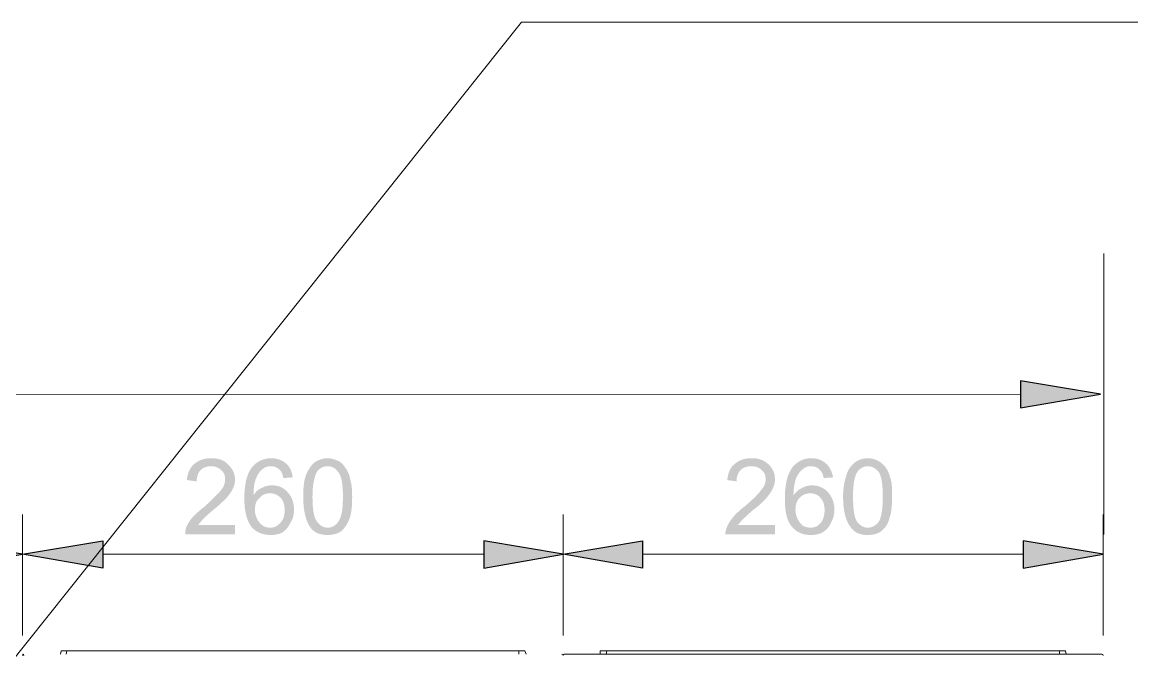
# Model space of a CAD drawing. Header units: metres. Extents: x 2999 to 3164, y 1641 to 1678.
# Drawn here: x 3009.256 to 3011.872, y 1657.744 to 1659.23 of the extents above; entities that cross this region are included whole.
import ezdxf

# ---------------------------------------------------------------- set-up
doc = ezdxf.new("R2010")
doc.units = ezdxf.units.M

msp = doc.modelspace()

# ---------------------------------------------------------------- hatches: boundary and pattern name
at = {"true_color": 0x000096}
for points in [[(3011.5971, 1658.3892), (3011.5971, 1658.3256), (3011.7849, 1658.3582)], [(3009.0693, 1658.0137), (3009.0693, 1657.95), (3009.2571, 1657.9826)], [(3009.4448, 1658.0137), (3009.4448, 1657.95), (3009.2571, 1657.9826)], [(3010.3388, 1658.0137), (3010.3388, 1657.95), (3010.525, 1657.9826)], [(3010.711, 1658.0137), (3010.711, 1657.95), (3010.5247, 1657.9826)], [(3011.6033, 1658.0137), (3011.6033, 1657.95), (3011.7911, 1657.9826)]]:
    msp.add_hatch(color=150, dxfattribs=at).paths.add_polyline_path(points)
at = {"true_color": 0x00001e}
h = msp.add_hatch(color=30, dxfattribs=at)
h.paths.add_polyline_path([(3009.7552, 1658.0509), (3009.7552, 1658.0292), (3009.6388, 1658.0292), (3009.6388, 1658.0292), (3009.6388, 1658.03), (3009.6388, 1658.0307), (3009.6388, 1658.0314), (3009.6388, 1658.0322), (3009.6389, 1658.0329), (3009.6389, 1658.0336), (3009.6389, 1658.0343), (3009.6389, 1658.0349), (3009.6389, 1658.0356), (3009.639, 1658.0362), (3009.639, 1658.0369), (3009.639, 1658.0375), (3009.6391, 1658.0382), (3009.6392, 1658.0388), (3009.6392, 1658.0394), (3009.6393, 1658.04), (3009.6394, 1658.0406), (3009.6395, 1658.0412), (3009.6396, 1658.0418), (3009.6397, 1658.0424), (3009.6399, 1658.043), (3009.64, 1658.0435), (3009.6402, 1658.0441), (3009.6404, 1658.0447), (3009.6408, 1658.0457), (3009.6412, 1658.0466), (3009.6416, 1658.0476), (3009.6421, 1658.0486), (3009.6425, 1658.0496), (3009.643, 1658.0505), (3009.6435, 1658.0515), (3009.644, 1658.0525), (3009.6445, 1658.0534), (3009.6451, 1658.0544), (3009.6456, 1658.0554), (3009.6462, 1658.0563), (3009.6468, 1658.0573), (3009.6474, 1658.0583), (3009.648, 1658.0593), (3009.6487, 1658.0602), (3009.6493, 1658.0612), (3009.65, 1658.0622), (3009.6507, 1658.0631), (3009.6514, 1658.0641), (3009.6521, 1658.0651), (3009.6528, 1658.066), (3009.6536, 1658.067), (3009.6544, 1658.068), (3009.6553, 1658.069), (3009.6563, 1658.07), (3009.6573, 1658.071), (3009.6584, 1658.072), (3009.6594, 1658.073), (3009.6605, 1658.0741), (3009.6616, 1658.0751), (3009.6627, 1658.0762), (3009.6638, 1658.0773), (3009.665, 1658.0784), (3009.6662, 1658.0795), (3009.6674, 1658.0806), (3009.6686, 1658.0817), (3009.6698, 1658.0828), (3009.6711, 1658.084), (3009.6724, 1658.0851), (3009.6737, 1658.0863), (3009.6751, 1658.0874), (3009.6765, 1658.0886), (3009.6779, 1658.0897), (3009.6793, 1658.0909), (3009.6808, 1658.092), (3009.6823, 1658.0932), (3009.6838, 1658.0944), (3009.6838, 1658.0944), (3009.6861, 1658.0965), (3009.6884, 1658.0985), (3009.6905, 1658.1006), (3009.6927, 1658.1025), (3009.6947, 1658.1044), (3009.6967, 1658.1063), (3009.6986, 1658.1082), (3009.7005, 1658.1099), (3009.7023, 1658.1117), (3009.704, 1658.1134), (3009.7057, 1658.1151), (3009.7073, 1658.1167), (3009.7089, 1658.1183), (3009.7104, 1658.1198), (3009.7119, 1658.1213), (3009.7133, 1658.1228), (3009.7146, 1658.1242), (3009.7159, 1658.1256), (3009.7172, 1658.1269), (3009.7184, 1658.1282), (3009.7195, 1658.1295), (3009.7206, 1658.1308), (3009.7217, 1658.132), (3009.7226, 1658.1332), (3009.7234, 1658.1341), (3009.7241, 1658.1351), (3009.7248, 1658.1361), (3009.7255, 1658.1372), (3009.7261, 1658.1382), (3009.7267, 1658.1392), (3009.7273, 1658.1403), (3009.7278, 1658.1413), (3009.7283, 1658.1424), (3009.7288, 1658.1434), (3009.7292, 1658.1445), (3009.7296, 1658.1456), (3009.73, 1658.1466), (3009.7303, 1658.1477), (3009.7306, 1658.1488), (3009.7309, 1658.1498), (3009.7312, 1658.1509), (3009.7314, 1658.1519), (3009.7316, 1658.153), (3009.7317, 1658.154), (3009.7318, 1658.155), (3009.7319, 1658.156), (3009.7319, 1658.157), (3009.732, 1658.158), (3009.7319, 1658.1592), (3009.7319, 1658.1603), (3009.7318, 1658.1614), (3009.7317, 1658.1625), (3009.7316, 1658.1636), (3009.7314, 1658.1647), (3009.7312, 1658.1657), (3009.7309, 1658.1667), (3009.7306, 1658.1677), (3009.7303, 1658.1687), (3009.73, 1658.1697), (3009.7296, 1658.1706), (3009.7292, 1658.1715), (3009.7288, 1658.1724), (3009.7283, 1658.1733), (3009.7278, 1658.1741), (3009.7273, 1658.1749), (3009.7267, 1658.1757), (3009.7261, 1658.1764), (3009.7255, 1658.1771), (3009.7248, 1658.1778), (3009.7241, 1658.1785), (3009.7234, 1658.1791), (3009.7226, 1658.1797), (3009.7226, 1658.1797), (3009.7219, 1658.1805), (3009.7211, 1658.1812), (3009.7202, 1658.1819), (3009.7194, 1658.1826), (3009.7186, 1658.1832), (3009.7177, 1658.1838), (3009.7168, 1658.1844), (3009.7159, 1658.1849), (3009.715, 1658.1854), (3009.7141, 1658.1859), (3009.7131, 1658.1863), (3009.7122, 1658.1867), (3009.7112, 1658.1871), (3009.7102, 1658.1874), (3009.7092, 1658.1877), (3009.7082, 1658.188), (3009.7071, 1658.1882), (3009.7061, 1658.1885), (3009.705, 1658.1886), (3009.7039, 1658.1888), (3009.7028, 1658.1889), (3009.7017, 1658.189), (3009.7005, 1658.189), (3009.6994, 1658.189), (3009.6994, 1658.189), (3009.698, 1658.189), (3009.6967, 1658.189), (3009.6954, 1658.1889), (3009.6942, 1658.1888), (3009.693, 1658.1886), (3009.6918, 1658.1885), (3009.6906, 1658.1882), (3009.6895, 1658.188), (3009.6884, 1658.1877), (3009.6873, 1658.1874), (3009.6862, 1658.1871), (3009.6852, 1658.1867), (3009.6842, 1658.1863), (3009.6832, 1658.1859), (3009.6823, 1658.1854), (3009.6813, 1658.1849), (3009.6804, 1658.1844), (3009.6795, 1658.1838), (3009.6786, 1658.1832), (3009.6778, 1658.1826), (3009.6769, 1658.1819), (3009.6761, 1658.1812), (3009.6753, 1658.1805), (3009.6745, 1658.1797), (3009.6745, 1658.1797), (3009.6738, 1658.1789), (3009.673, 1658.1781), (3009.6724, 1658.1773), (3009.6717, 1658.1764), (3009.6711, 1658.1755), (3009.6705, 1658.1745), (3009.6699, 1658.1735), (3009.6694, 1658.1725), (3009.6689, 1658.1715), (3009.6684, 1658.1705), (3009.668, 1658.1694), (3009.6676, 1658.1683), (3009.6672, 1658.1672), (3009.6668, 1658.166), (3009.6665, 1658.1648), (3009.6663, 1658.1636), (3009.666, 1658.1624), (3009.6658, 1658.1612), (3009.6656, 1658.1599), (3009.6655, 1658.1586), (3009.6654, 1658.1573), (3009.6653, 1658.156), (3009.6652, 1658.1547), (3009.6652, 1658.1533), (3009.6652, 1658.1533), (3009.6419, 1658.1564), (3009.6419, 1658.1564), (3009.6422, 1658.1584), (3009.6424, 1658.1603), (3009.6427, 1658.1622), (3009.6431, 1658.1641), (3009.6435, 1658.1659), (3009.644, 1658.1677), (3009.6445, 1658.1695), (3009.645, 1658.1713), (3009.6456, 1658.173), (3009.6462, 1658.1747), (3009.6469, 1658.1764), (3009.6476, 1658.178), (3009.6483, 1658.1796), (3009.6491, 1658.1811), (3009.6499, 1658.1826), (3009.6508, 1658.184), (3009.6517, 1658.1854), (3009.6526, 1658.1868), (3009.6536, 1658.1881), (3009.6546, 1658.1893), (3009.6557, 1658.1905), (3009.6568, 1658.1916), (3009.6579, 1658.1927), (3009.659, 1658.1937), (3009.6604, 1658.1948), (3009.6618, 1658.1959), (3009.6632, 1658.197), (3009.6646, 1658.198), (3009.666, 1658.1989), (3009.6675, 1658.1998), (3009.669, 1658.2007), (3009.6705, 1658.2015), (3009.6721, 1658.2022), (3009.6736, 1658.2029), (3009.6752, 1658.2036), (3009.6769, 1658.2042), (3009.6785, 1658.2047), (3009.6802, 1658.2052), (3009.682, 1658.2057), (3009.6837, 1658.2061), (3009.6855, 1658.2065), (3009.6874, 1658.2068), (3009.6893, 1658.2071), (3009.6912, 1658.2073), (3009.6932, 1658.2074), (3009.6952, 1658.2076), (3009.6973, 1658.2076), (3009.6994, 1658.2077), (3009.7015, 1658.2076), (3009.7036, 1658.2076), (3009.7056, 1658.2074), (3009.7076, 1658.2073), (3009.7096, 1658.207), (3009.7116, 1658.2068), (3009.7135, 1658.2064), (3009.7153, 1658.2061), (3009.7172, 1658.2056), (3009.719, 1658.2051), (3009.7207, 1658.2046), (3009.7225, 1658.204), (3009.7241, 1658.2033), (3009.7258, 1658.2026), (3009.7274, 1658.2018), (3009.7289, 1658.201), (3009.7304, 1658.2001), (3009.7319, 1658.1991), (3009.7333, 1658.1981), (3009.7347, 1658.1971), (3009.736, 1658.1959), (3009.7373, 1658.1947), (3009.7385, 1658.1935), (3009.7397, 1658.1921), (3009.7397, 1658.1921), (3009.7409, 1658.191), (3009.742, 1658.1898), (3009.7431, 1658.1886), (3009.7441, 1658.1873), (3009.7451, 1658.1861), (3009.7461, 1658.1848), (3009.747, 1658.1836), (3009.7479, 1658.1823), (3009.7487, 1658.1809), (3009.7495, 1658.1796), (3009.7503, 1658.1782), (3009.751, 1658.1768), (3009.7516, 1658.1754), (3009.7522, 1658.174), (3009.7528, 1658.1725), (3009.7533, 1658.171), (3009.7537, 1658.1695), (3009.7541, 1658.1679), (3009.7545, 1658.1663), (3009.7547, 1658.1647), (3009.755, 1658.1631), (3009.7551, 1658.1614), (3009.7552, 1658.1597), (3009.7552, 1658.158), (3009.7552, 1658.157), (3009.7552, 1658.1561), (3009.7552, 1658.1552), (3009.7551, 1658.1542), (3009.755, 1658.1533), (3009.7549, 1658.1524), (3009.7548, 1658.1516), (3009.7547, 1658.1507), (3009.7546, 1658.1498), (3009.7544, 1658.149), (3009.7543, 1658.1482), (3009.7541, 1658.1473), (3009.7539, 1658.1465), (3009.7537, 1658.1457), (3009.7534, 1658.1449), (3009.7532, 1658.1441), (3009.7529, 1658.1433), (3009.7526, 1658.1425), (3009.7523, 1658.1417), (3009.752, 1658.1409), (3009.7517, 1658.1402), (3009.7513, 1658.1394), (3009.751, 1658.1386), (3009.7506, 1658.1378), (3009.7502, 1658.1369), (3009.7498, 1658.1359), (3009.7493, 1658.135), (3009.7489, 1658.1341), (3009.7484, 1658.1331), (3009.748, 1658.1322), (3009.7475, 1658.1314), (3009.747, 1658.1305), (3009.7464, 1658.1296), (3009.7459, 1658.1287), (3009.7453, 1658.1278), (3009.7448, 1658.127), (3009.7442, 1658.1261), (3009.7436, 1658.1252), (3009.7429, 1658.1243), (3009.7423, 1658.1235), (3009.7417, 1658.1226), (3009.741, 1658.1217), (3009.7403, 1658.1208), (3009.7396, 1658.1199), (3009.7389, 1658.1189), (3009.7381, 1658.118), (3009.7374, 1658.1171), (3009.7366, 1658.1161), (3009.7366, 1658.1161), (3009.7356, 1658.1151), (3009.7346, 1658.1141), (3009.7336, 1658.113), (3009.7325, 1658.112), (3009.7313, 1658.1109), (3009.7302, 1658.1097), (3009.729, 1658.1086), (3009.7278, 1658.1074), (3009.7265, 1658.1061), (3009.7252, 1658.1049), (3009.7238, 1658.1036), (3009.7225, 1658.1023), (3009.721, 1658.101), (3009.7196, 1658.0997), (3009.718, 1658.0983), (3009.7165, 1658.0969), (3009.7149, 1658.0955), (3009.7133, 1658.0941), (3009.7116, 1658.0926), (3009.7099, 1658.0911), (3009.7081, 1658.0896), (3009.7063, 1658.0881), (3009.7044, 1658.0866), (3009.7025, 1658.0851), (3009.7025, 1658.0851), (3009.7009, 1658.0837), (3009.6994, 1658.0824), (3009.698, 1658.0811), (3009.6965, 1658.0799), (3009.6951, 1658.0787), (3009.6938, 1658.0775), (3009.6925, 1658.0763), (3009.6912, 1658.0752), (3009.69, 1658.0741), (3009.6888, 1658.0731), (3009.6877, 1658.0721), (3009.6866, 1658.0711), (3009.6855, 1658.0701), (3009.6845, 1658.0692), (3009.6836, 1658.0683), (3009.6827, 1658.0675), (3009.6819, 1658.0666), (3009.6811, 1658.0659), (3009.6804, 1658.0651), (3009.6797, 1658.0644), (3009.6791, 1658.0637), (3009.6785, 1658.063), (3009.6781, 1658.0624), (3009.6776, 1658.0618), (3009.6776, 1658.0618), (3009.6773, 1658.0614), (3009.6769, 1658.061), (3009.6765, 1658.0605), (3009.6761, 1658.0601), (3009.6757, 1658.0597), (3009.6753, 1658.0592), (3009.6749, 1658.0587), (3009.6745, 1658.0583), (3009.6741, 1658.0578), (3009.6738, 1658.0573), (3009.6734, 1658.0568), (3009.673, 1658.0563), (3009.6726, 1658.0559), (3009.6722, 1658.0554), (3009.6718, 1658.0549), (3009.6714, 1658.0544), (3009.671, 1658.0539), (3009.6707, 1658.0535), (3009.6703, 1658.053), (3009.6699, 1658.0526), (3009.6695, 1658.0521), (3009.6691, 1658.0517), (3009.6687, 1658.0513), (3009.6683, 1658.0509), (3009.6683, 1658.0509), (3009.7552, 1658.0509), (3009.6683, 1658.0509)])
edge = h.paths.add_edge_path()
edge.add_line((3009.8903, 1658.1627), (3009.8685, 1658.1611))
edge.add_spline(control_points=[(3009.8685, 1658.1611), (3009.867, 1658.1704), (3009.8639, 1658.1766), (3009.8608, 1658.1797), (3009.8608, 1658.1797), (3009.8546, 1658.1859), (3009.8484, 1658.189), (3009.839, 1658.189), (3009.839, 1658.189), (3009.8328, 1658.189), (3009.8266, 1658.1875), (3009.8204, 1658.1828), (3009.8204, 1658.1828), (3009.8142, 1658.1782), (3009.808, 1658.1704), (3009.8049, 1658.1611), (3009.8049, 1658.1611), (3009.8002, 1658.1518), (3009.7987, 1658.1378), (3009.7987, 1658.1208), (3009.7987, 1658.1208), (3009.8033, 1658.1285), (3009.8096, 1658.1347), (3009.8173, 1658.1378), (3009.8173, 1658.1378), (3009.8251, 1658.1425), (3009.8328, 1658.144), (3009.8421, 1658.144), (3009.8421, 1658.144), (3009.8561, 1658.144), (3009.8685, 1658.1394), (3009.8778, 1658.1285), (3009.8778, 1658.1285), (3009.8887, 1658.1176), (3009.8934, 1658.1037), (3009.8934, 1658.0866), (3009.8934, 1658.0866), (3009.8934, 1658.0757), (3009.8918, 1658.0664), (3009.8856, 1658.0571), (3009.8856, 1658.0571), (3009.8809, 1658.0463), (3009.8747, 1658.04), (3009.867, 1658.0338), (3009.867, 1658.0338), (3009.8577, 1658.0292), (3009.8484, 1658.0276), (3009.839, 1658.0276), (3009.839, 1658.0276), (3009.8204, 1658.0276), (3009.8049, 1658.0338), (3009.794, 1658.0463), (3009.794, 1658.0463), (3009.7832, 1658.0602), (3009.777, 1658.082), (3009.777, 1658.113), (3009.777, 1658.113), (3009.777, 1658.1471), (3009.7832, 1658.172), (3009.7956, 1658.1875), (3009.7956, 1658.1875), (3009.8065, 1658.1999), (3009.822, 1658.2077), (3009.8406, 1658.2077), (3009.8406, 1658.2077), (3009.8546, 1658.2077), (3009.8654, 1658.203), (3009.8747, 1658.1952), (3009.8747, 1658.1952), (3009.884, 1658.1875), (3009.8887, 1658.1766), (3009.8903, 1658.1627)], knot_values=[0, 0, 0, 0, 0.013889, 0.013889, 0.013889, 0.013889, 0.027778, 0.027778, 0.027778, 0.027778, 0.041667, 0.041667, 0.041667, 0.041667, 0.055556, 0.055556, 0.055556, 0.055556, 0.069444, 0.069444, 0.069444, 0.069444, 0.083333, 0.083333, 0.083333, 0.083333, 0.097222, 0.097222, 0.097222, 0.097222, 0.111111, 0.111111, 0.111111, 0.111111, 0.125, 0.125, 0.125, 0.125, 0.138889, 0.138889, 0.138889, 0.138889, 0.152778, 0.152778, 0.152778, 0.152778, 0.166667, 0.166667, 0.166667, 0.166667, 0.180556, 0.180556, 0.180556, 0.180556, 0.194444, 0.194444, 0.194444, 0.194444, 0.208333, 0.208333, 0.208333, 0.208333, 0.222222, 0.222222, 0.222222, 0.222222, 0.236111, 0.236111, 0.236111, 0.236111, 1, 1, 1, 1], degree=3, periodic=0)
edge = h.paths.add_edge_path()
edge.add_spline(control_points=[(3009.8018, 1658.0866), (3009.8018, 1658.0788), (3009.8033, 1658.0726), (3009.8065, 1658.0664), (3009.8065, 1658.0664), (3009.8096, 1658.0587), (3009.8142, 1658.054), (3009.8204, 1658.0494), (3009.8204, 1658.0494), (3009.8251, 1658.0463), (3009.8313, 1658.0447), (3009.8375, 1658.0447), (3009.8375, 1658.0447), (3009.8468, 1658.0447), (3009.8546, 1658.0478), (3009.8608, 1658.0556), (3009.8608, 1658.0556), (3009.8685, 1658.0633), (3009.8716, 1658.0726), (3009.8716, 1658.0866), (3009.8716, 1658.0866), (3009.8716, 1658.0975), (3009.8685, 1658.1083), (3009.8623, 1658.1145), (3009.8623, 1658.1145), (3009.8546, 1658.1223), (3009.8468, 1658.1254), (3009.8375, 1658.1254), (3009.8375, 1658.1254), (3009.8266, 1658.1254), (3009.8189, 1658.1223), (3009.8127, 1658.1145), (3009.8127, 1658.1145), (3009.8049, 1658.1083), (3009.8018, 1658.099), (3009.8018, 1658.0866)], knot_values=[0, 0, 0, 0, 0.027778, 0.027778, 0.027778, 0.027778, 0.055556, 0.055556, 0.055556, 0.055556, 0.083333, 0.083333, 0.083333, 0.083333, 0.111111, 0.111111, 0.111111, 0.111111, 0.138889, 0.138889, 0.138889, 0.138889, 0.166667, 0.166667, 0.166667, 0.166667, 0.194444, 0.194444, 0.194444, 0.194444, 0.222222, 0.222222, 0.222222, 0.222222, 1, 1, 1, 1], degree=3, periodic=0)
edge = h.paths.add_edge_path()
edge.add_spline(control_points=[(3009.9151, 1658.1176), (3009.9151, 1658.1378), (3009.9166, 1658.1549), (3009.9213, 1658.1673), (3009.9213, 1658.1673), (3009.926, 1658.1797), (3009.9322, 1658.189), (3009.9399, 1658.1968), (3009.9399, 1658.1968), (3009.9492, 1658.203), (3009.9601, 1658.2077), (3009.9725, 1658.2077), (3009.9725, 1658.2077), (3009.9818, 1658.2077), (3009.9896, 1658.2046), (3009.9973, 1658.2015), (3009.9973, 1658.2015), (3010.0051, 1658.1968), (3010.0098, 1658.1921), (3010.0144, 1658.1844), (3010.0144, 1658.1844), (3010.0191, 1658.1782), (3010.0237, 1658.1689), (3010.0253, 1658.158), (3010.0253, 1658.158), (3010.0284, 1658.1487), (3010.0299, 1658.1347), (3010.0299, 1658.1176), (3010.0299, 1658.1176), (3010.0299, 1658.0959), (3010.0284, 1658.0788), (3010.0237, 1658.0664), (3010.0237, 1658.0664), (3010.0191, 1658.054), (3010.0129, 1658.0447), (3010.0051, 1658.0369), (3010.0051, 1658.0369), (3009.9958, 1658.0307), (3009.9849, 1658.0276), (3009.9725, 1658.0276), (3009.9725, 1658.0276), (3009.9554, 1658.0276), (3009.9415, 1658.0323), (3009.9322, 1658.0447), (3009.9322, 1658.0447), (3009.9213, 1658.0602), (3009.9151, 1658.0835), (3009.9151, 1658.1176)], knot_values=[0, 0, 0, 0, 0.020833, 0.020833, 0.020833, 0.020833, 0.041667, 0.041667, 0.041667, 0.041667, 0.0625, 0.0625, 0.0625, 0.0625, 0.083333, 0.083333, 0.083333, 0.083333, 0.104167, 0.104167, 0.104167, 0.104167, 0.125, 0.125, 0.125, 0.125, 0.145833, 0.145833, 0.145833, 0.145833, 0.166667, 0.166667, 0.166667, 0.166667, 0.1875, 0.1875, 0.1875, 0.1875, 0.208333, 0.208333, 0.208333, 0.208333, 0.229167, 0.229167, 0.229167, 0.229167, 1, 1, 1, 1], degree=3, periodic=0)
edge = h.paths.add_edge_path()
edge.add_spline(control_points=[(3009.9368, 1658.1176), (3009.9368, 1658.0882), (3009.9399, 1658.068), (3009.9477, 1658.0587), (3009.9477, 1658.0587), (3009.9539, 1658.0494), (3009.9632, 1658.0447), (3009.9725, 1658.0447), (3009.9725, 1658.0447), (3009.9818, 1658.0447), (3009.9911, 1658.0494), (3009.9973, 1658.0587), (3009.9973, 1658.0587), (3010.0051, 1658.0695), (3010.0082, 1658.0882), (3010.0082, 1658.1176), (3010.0082, 1658.1176), (3010.0082, 1658.1456), (3010.0051, 1658.1658), (3009.9973, 1658.1751), (3009.9973, 1658.1751), (3009.9911, 1658.1844), (3009.9818, 1658.189), (3009.9725, 1658.189), (3009.9725, 1658.189), (3009.9616, 1658.189), (3009.9539, 1658.1844), (3009.9477, 1658.1766), (3009.9477, 1658.1766), (3009.9415, 1658.1658), (3009.9368, 1658.1456), (3009.9368, 1658.1176)], knot_values=[0, 0, 0, 0, 0.03125, 0.03125, 0.03125, 0.03125, 0.0625, 0.0625, 0.0625, 0.0625, 0.09375, 0.09375, 0.09375, 0.09375, 0.125, 0.125, 0.125, 0.125, 0.15625, 0.15625, 0.15625, 0.15625, 0.1875, 0.1875, 0.1875, 0.1875, 0.21875, 0.21875, 0.21875, 0.21875, 1, 1, 1, 1], degree=3, periodic=0)
h = msp.add_hatch(color=30, dxfattribs=at)
h.paths.add_polyline_path([(3011.0214, 1658.0509), (3011.0214, 1658.0292), (3010.905, 1658.0292), (3010.905, 1658.0292), (3010.905, 1658.03), (3010.905, 1658.0307), (3010.905, 1658.0314), (3010.9051, 1658.0322), (3010.9051, 1658.0329), (3010.9052, 1658.0336), (3010.9053, 1658.0343), (3010.9054, 1658.0349), (3010.9055, 1658.0356), (3010.9057, 1658.0362), (3010.9058, 1658.0369), (3010.9059, 1658.0375), (3010.9061, 1658.0382), (3010.9062, 1658.0388), (3010.9064, 1658.0394), (3010.9066, 1658.04), (3010.9067, 1658.0406), (3010.9069, 1658.0412), (3010.9071, 1658.0418), (3010.9073, 1658.0424), (3010.9075, 1658.043), (3010.9077, 1658.0435), (3010.9079, 1658.0441), (3010.9081, 1658.0447), (3010.9085, 1658.0457), (3010.9089, 1658.0466), (3010.9093, 1658.0476), (3010.9097, 1658.0486), (3010.9102, 1658.0496), (3010.9107, 1658.0505), (3010.9112, 1658.0515), (3010.9117, 1658.0525), (3010.9122, 1658.0534), (3010.9128, 1658.0544), (3010.9133, 1658.0554), (3010.9139, 1658.0563), (3010.9145, 1658.0573), (3010.9151, 1658.0583), (3010.9157, 1658.0593), (3010.9163, 1658.0602), (3010.917, 1658.0612), (3010.9177, 1658.0622), (3010.9184, 1658.0631), (3010.9191, 1658.0641), (3010.9198, 1658.0651), (3010.9205, 1658.066), (3010.9213, 1658.067), (3010.922, 1658.068), (3010.9228, 1658.069), (3010.9236, 1658.07), (3010.9245, 1658.071), (3010.9254, 1658.072), (3010.9263, 1658.073), (3010.9273, 1658.0741), (3010.9283, 1658.0751), (3010.9293, 1658.0762), (3010.9303, 1658.0773), (3010.9314, 1658.0784), (3010.9325, 1658.0795), (3010.9337, 1658.0806), (3010.9349, 1658.0817), (3010.9361, 1658.0828), (3010.9373, 1658.084), (3010.9386, 1658.0851), (3010.9399, 1658.0863), (3010.9412, 1658.0874), (3010.9426, 1658.0886), (3010.944, 1658.0897), (3010.9455, 1658.0909), (3010.9469, 1658.092), (3010.9484, 1658.0932), (3010.95, 1658.0944), (3010.95, 1658.0944), (3010.9524, 1658.0965), (3010.9548, 1658.0985), (3010.9572, 1658.1006), (3010.9594, 1658.1025), (3010.9616, 1658.1044), (3010.9637, 1658.1063), (3010.9657, 1658.1082), (3010.9676, 1658.1099), (3010.9695, 1658.1117), (3010.9713, 1658.1134), (3010.973, 1658.1151), (3010.9746, 1658.1167), (3010.9762, 1658.1183), (3010.9777, 1658.1198), (3010.9791, 1658.1213), (3010.9804, 1658.1228), (3010.9817, 1658.1242), (3010.9829, 1658.1256), (3010.9841, 1658.1269), (3010.9851, 1658.1282), (3010.9861, 1658.1295), (3010.9871, 1658.1308), (3010.988, 1658.132), (3010.9888, 1658.1332), (3010.9897, 1658.1341), (3010.9906, 1658.1351), (3010.9915, 1658.1361), (3010.9923, 1658.1372), (3010.993, 1658.1382), (3010.9937, 1658.1392), (3010.9944, 1658.1403), (3010.995, 1658.1413), (3010.9956, 1658.1424), (3010.9962, 1658.1434), (3010.9967, 1658.1445), (3010.9971, 1658.1456), (3010.9975, 1658.1466), (3010.9979, 1658.1477), (3010.9982, 1658.1488), (3010.9985, 1658.1498), (3010.9988, 1658.1509), (3010.999, 1658.1519), (3010.9992, 1658.153), (3010.9994, 1658.154), (3010.9995, 1658.155), (3010.9996, 1658.156), (3010.9996, 1658.157), (3010.9996, 1658.158), (3010.9996, 1658.1592), (3010.9996, 1658.1603), (3010.9995, 1658.1614), (3010.9994, 1658.1625), (3010.9992, 1658.1636), (3010.999, 1658.1647), (3010.9988, 1658.1657), (3010.9986, 1658.1667), (3010.9983, 1658.1677), (3010.998, 1658.1687), (3010.9977, 1658.1697), (3010.9973, 1658.1706), (3010.9969, 1658.1715), (3010.9965, 1658.1724), (3010.996, 1658.1733), (3010.9955, 1658.1741), (3010.995, 1658.1749), (3010.9944, 1658.1757), (3010.9938, 1658.1764), (3010.9932, 1658.1771), (3010.9925, 1658.1778), (3010.9918, 1658.1785), (3010.9911, 1658.1791), (3010.9903, 1658.1797), (3010.9903, 1658.1797), (3010.9895, 1658.1805), (3010.9887, 1658.1812), (3010.9879, 1658.1819), (3010.9871, 1658.1826), (3010.9862, 1658.1832), (3010.9853, 1658.1838), (3010.9845, 1658.1844), (3010.9835, 1658.1849), (3010.9826, 1658.1854), (3010.9816, 1658.1859), (3010.9807, 1658.1863), (3010.9796, 1658.1867), (3010.9786, 1658.1871), (3010.9776, 1658.1874), (3010.9765, 1658.1877), (3010.9754, 1658.188), (3010.9742, 1658.1882), (3010.9731, 1658.1885), (3010.9719, 1658.1886), (3010.9707, 1658.1888), (3010.9694, 1658.1889), (3010.9681, 1658.189), (3010.9668, 1658.189), (3010.9655, 1658.189), (3010.9655, 1658.189), (3010.9643, 1658.189), (3010.9632, 1658.189), (3010.962, 1658.1889), (3010.9608, 1658.1888), (3010.9597, 1658.1886), (3010.9586, 1658.1885), (3010.9574, 1658.1882), (3010.9563, 1658.188), (3010.9552, 1658.1877), (3010.9541, 1658.1874), (3010.953, 1658.1871), (3010.9519, 1658.1867), (3010.9508, 1658.1863), (3010.9498, 1658.1859), (3010.9488, 1658.1854), (3010.9478, 1658.1849), (3010.9468, 1658.1844), (3010.9458, 1658.1838), (3010.9449, 1658.1832), (3010.944, 1658.1826), (3010.9431, 1658.1819), (3010.9423, 1658.1812), (3010.9414, 1658.1805), (3010.9407, 1658.1797), (3010.9407, 1658.1797), (3010.9399, 1658.1789), (3010.9392, 1658.1781), (3010.9385, 1658.1773), (3010.9378, 1658.1764), (3010.9372, 1658.1755), (3010.9366, 1658.1745), (3010.936, 1658.1735), (3010.9355, 1658.1725), (3010.935, 1658.1715), (3010.9345, 1658.1705), (3010.9341, 1658.1694), (3010.9337, 1658.1683), (3010.9333, 1658.1672), (3010.933, 1658.166), (3010.9327, 1658.1648), (3010.9324, 1658.1636), (3010.9321, 1658.1624), (3010.9319, 1658.1612), (3010.9317, 1658.1599), (3010.9316, 1658.1586), (3010.9315, 1658.1573), (3010.9314, 1658.156), (3010.9314, 1658.1547), (3010.9313, 1658.1533), (3010.9313, 1658.1533), (3010.9096, 1658.1564), (3010.9096, 1658.1564), (3010.9098, 1658.1584), (3010.9101, 1658.1603), (3010.9103, 1658.1622), (3010.9107, 1658.1641), (3010.911, 1658.1659), (3010.9114, 1658.1677), (3010.9118, 1658.1695), (3010.9123, 1658.1713), (3010.9128, 1658.173), (3010.9134, 1658.1747), (3010.914, 1658.1764), (3010.9147, 1658.178), (3010.9154, 1658.1796), (3010.9161, 1658.1811), (3010.9169, 1658.1826), (3010.9178, 1658.184), (3010.9187, 1658.1854), (3010.9197, 1658.1868), (3010.9207, 1658.1881), (3010.9218, 1658.1893), (3010.9229, 1658.1905), (3010.9241, 1658.1916), (3010.9254, 1658.1927), (3010.9267, 1658.1937), (3010.9279, 1658.1948), (3010.9291, 1658.1959), (3010.9304, 1658.197), (3010.9317, 1658.198), (3010.9331, 1658.1989), (3010.9345, 1658.1998), (3010.936, 1658.2007), (3010.9375, 1658.2015), (3010.939, 1658.2022), (3010.9406, 1658.2029), (3010.9423, 1658.2036), (3010.944, 1658.2042), (3010.9457, 1658.2047), (3010.9474, 1658.2052), (3010.9492, 1658.2057), (3010.9511, 1658.2061), (3010.9529, 1658.2065), (3010.9548, 1658.2068), (3010.9568, 1658.2071), (3010.9588, 1658.2073), (3010.9608, 1658.2074), (3010.9628, 1658.2076), (3010.9649, 1658.2076), (3010.967, 1658.2077), (3010.9691, 1658.2076), (3010.9712, 1658.2076), (3010.9732, 1658.2074), (3010.9752, 1658.2073), (3010.9771, 1658.207), (3010.979, 1658.2068), (3010.9809, 1658.2064), (3010.9827, 1658.2061), (3010.9844, 1658.2056), (3010.9862, 1658.2051), (3010.9879, 1658.2046), (3010.9895, 1658.204), (3010.9912, 1658.2033), (3010.9928, 1658.2026), (3010.9943, 1658.2018), (3010.9959, 1658.201), (3010.9974, 1658.2001), (3010.9989, 1658.1991), (3011.0004, 1658.1981), (3011.0018, 1658.1971), (3011.0032, 1658.1959), (3011.0046, 1658.1947), (3011.006, 1658.1935), (3011.0074, 1658.1921), (3011.0074, 1658.1921), (3011.0085, 1658.191), (3011.0096, 1658.1898), (3011.0107, 1658.1886), (3011.0117, 1658.1873), (3011.0126, 1658.1861), (3011.0135, 1658.1848), (3011.0143, 1658.1836), (3011.0151, 1658.1823), (3011.0159, 1658.1809), (3011.0166, 1658.1796), (3011.0173, 1658.1782), (3011.0179, 1658.1768), (3011.0184, 1658.1754), (3011.0189, 1658.174), (3011.0194, 1658.1725), (3011.0198, 1658.171), (3011.0202, 1658.1695), (3011.0205, 1658.1679), (3011.0208, 1658.1663), (3011.021, 1658.1647), (3011.0211, 1658.1631), (3011.0213, 1658.1614), (3011.0213, 1658.1597), (3011.0214, 1658.158), (3011.0213, 1658.157), (3011.0213, 1658.1561), (3011.0213, 1658.1552), (3011.0212, 1658.1542), (3011.0212, 1658.1533), (3011.0211, 1658.1524), (3011.021, 1658.1516), (3011.0208, 1658.1507), (3011.0207, 1658.1498), (3011.0205, 1658.149), (3011.0204, 1658.1482), (3011.0202, 1658.1473), (3011.02, 1658.1465), (3011.0198, 1658.1457), (3011.0195, 1658.1449), (3011.0193, 1658.1441), (3011.019, 1658.1433), (3011.0187, 1658.1425), (3011.0184, 1658.1417), (3011.0181, 1658.1409), (3011.0178, 1658.1402), (3011.0174, 1658.1394), (3011.0171, 1658.1386), (3011.0167, 1658.1378), (3011.0163, 1658.1369), (3011.0159, 1658.1359), (3011.0155, 1658.135), (3011.015, 1658.1341), (3011.0146, 1658.1331), (3011.0141, 1658.1322), (3011.0136, 1658.1314), (3011.0131, 1658.1305), (3011.0126, 1658.1296), (3011.012, 1658.1287), (3011.0115, 1658.1278), (3011.0109, 1658.127), (3011.0103, 1658.1261), (3011.0097, 1658.1252), (3011.0091, 1658.1243), (3011.0084, 1658.1235), (3011.0078, 1658.1226), (3011.0071, 1658.1217), (3011.0064, 1658.1208), (3011.0057, 1658.1199), (3011.005, 1658.1189), (3011.0043, 1658.118), (3011.0035, 1658.1171), (3011.0027, 1658.1161), (3011.0027, 1658.1161), (3011.0019, 1658.1151), (3011.0011, 1658.1141), (3011.0002, 1658.113), (3010.9992, 1658.112), (3010.9982, 1658.1109), (3010.9972, 1658.1097), (3010.9961, 1658.1086), (3010.9949, 1658.1074), (3010.9937, 1658.1061), (3010.9924, 1658.1049), (3010.9911, 1658.1036), (3010.9897, 1658.1023), (3010.9883, 1658.101), (3010.9868, 1658.0997), (3010.9853, 1658.0983), (3010.9836, 1658.0969), (3010.982, 1658.0955), (3010.9803, 1658.0941), (3010.9785, 1658.0926), (3010.9766, 1658.0911), (3010.9747, 1658.0896), (3010.9727, 1658.0881), (3010.9707, 1658.0866), (3010.9686, 1658.0851), (3010.9686, 1658.0851), (3010.9671, 1658.0837), (3010.9656, 1658.0824), (3010.9641, 1658.0811), (3010.9628, 1658.0799), (3010.9614, 1658.0787), (3010.9601, 1658.0775), (3010.9589, 1658.0763), (3010.9577, 1658.0752), (3010.9565, 1658.0741), (3010.9554, 1658.0731), (3010.9543, 1658.0721), (3010.9533, 1658.0711), (3010.9523, 1658.0701), (3010.9513, 1658.0692), (3010.9504, 1658.0683), (3010.9495, 1658.0675), (3010.9487, 1658.0666), (3010.9479, 1658.0659), (3010.9471, 1658.0651), (3010.9464, 1658.0644), (3010.9457, 1658.0637), (3010.945, 1658.063), (3010.9444, 1658.0624), (3010.9438, 1658.0618), (3010.9438, 1658.0618), (3010.9434, 1658.0614), (3010.943, 1658.061), (3010.9426, 1658.0605), (3010.9422, 1658.0601), (3010.9418, 1658.0597), (3010.9414, 1658.0592), (3010.941, 1658.0587), (3010.9407, 1658.0583), (3010.9403, 1658.0578), (3010.9399, 1658.0573), (3010.9395, 1658.0568), (3010.9391, 1658.0563), (3010.9387, 1658.0559), (3010.9383, 1658.0554), (3010.9379, 1658.0549), (3010.9376, 1658.0544), (3010.9372, 1658.0539), (3010.9368, 1658.0535), (3010.9364, 1658.053), (3010.936, 1658.0526), (3010.9356, 1658.0521), (3010.9352, 1658.0517), (3010.9348, 1658.0513), (3010.9344, 1658.0509), (3010.9344, 1658.0509), (3011.0214, 1658.0509), (3010.9344, 1658.0509)])
edge = h.paths.add_edge_path()
edge.add_line((3011.1579, 1658.1627), (3011.1362, 1658.1611))
edge.add_spline(control_points=[(3011.1362, 1658.1611), (3011.1331, 1658.1704), (3011.1315, 1658.1766), (3011.1269, 1658.1797), (3011.1269, 1658.1797), (3011.1222, 1658.1859), (3011.1145, 1658.189), (3011.1052, 1658.189), (3011.1052, 1658.189), (3011.099, 1658.189), (3011.0927, 1658.1875), (3011.0881, 1658.1828), (3011.0881, 1658.1828), (3011.0803, 1658.1782), (3011.0757, 1658.1704), (3011.071, 1658.1611), (3011.071, 1658.1611), (3011.0679, 1658.1518), (3011.0648, 1658.1378), (3011.0648, 1658.1208), (3011.0648, 1658.1208), (3011.071, 1658.1285), (3011.0772, 1658.1347), (3011.085, 1658.1378), (3011.085, 1658.1378), (3011.0927, 1658.1425), (3011.1005, 1658.144), (3011.1083, 1658.144), (3011.1083, 1658.144), (3011.1222, 1658.144), (3011.1346, 1658.1394), (3011.1455, 1658.1285), (3011.1455, 1658.1285), (3011.1548, 1658.1176), (3011.161, 1658.1037), (3011.161, 1658.0866), (3011.161, 1658.0866), (3011.161, 1658.0757), (3011.1579, 1658.0664), (3011.1533, 1658.0571), (3011.1533, 1658.0571), (3011.1486, 1658.0463), (3011.1424, 1658.04), (3011.1331, 1658.0338), (3011.1331, 1658.0338), (3011.1253, 1658.0292), (3011.116, 1658.0276), (3011.1052, 1658.0276), (3011.1052, 1658.0276), (3011.0865, 1658.0276), (3011.0726, 1658.0338), (3011.0617, 1658.0463), (3011.0617, 1658.0463), (3011.0493, 1658.0602), (3011.0446, 1658.082), (3011.0446, 1658.113), (3011.0446, 1658.113), (3011.0446, 1658.1471), (3011.0508, 1658.172), (3011.0633, 1658.1875), (3011.0633, 1658.1875), (3011.0741, 1658.1999), (3011.0881, 1658.2077), (3011.1067, 1658.2077), (3011.1067, 1658.2077), (3011.1207, 1658.2077), (3011.1331, 1658.203), (3011.1409, 1658.1952), (3011.1409, 1658.1952), (3011.1502, 1658.1875), (3011.1548, 1658.1766), (3011.1579, 1658.1627)], knot_values=[0, 0, 0, 0, 0.013889, 0.013889, 0.013889, 0.013889, 0.027778, 0.027778, 0.027778, 0.027778, 0.041667, 0.041667, 0.041667, 0.041667, 0.055556, 0.055556, 0.055556, 0.055556, 0.069444, 0.069444, 0.069444, 0.069444, 0.083333, 0.083333, 0.083333, 0.083333, 0.097222, 0.097222, 0.097222, 0.097222, 0.111111, 0.111111, 0.111111, 0.111111, 0.125, 0.125, 0.125, 0.125, 0.138889, 0.138889, 0.138889, 0.138889, 0.152778, 0.152778, 0.152778, 0.152778, 0.166667, 0.166667, 0.166667, 0.166667, 0.180556, 0.180556, 0.180556, 0.180556, 0.194444, 0.194444, 0.194444, 0.194444, 0.208333, 0.208333, 0.208333, 0.208333, 0.222222, 0.222222, 0.222222, 0.222222, 0.236111, 0.236111, 0.236111, 0.236111, 1, 1, 1, 1], degree=3, periodic=0)
edge = h.paths.add_edge_path()
edge.add_spline(control_points=[(3011.0695, 1658.0866), (3011.0695, 1658.0788), (3011.071, 1658.0726), (3011.0741, 1658.0664), (3011.0741, 1658.0664), (3011.0772, 1658.0587), (3011.0819, 1658.054), (3011.0865, 1658.0494), (3011.0865, 1658.0494), (3011.0927, 1658.0463), (3011.099, 1658.0447), (3011.1052, 1658.0447), (3011.1052, 1658.0447), (3011.1145, 1658.0447), (3011.1222, 1658.0478), (3011.1284, 1658.0556), (3011.1284, 1658.0556), (3011.1346, 1658.0633), (3011.1378, 1658.0726), (3011.1378, 1658.0866), (3011.1378, 1658.0866), (3011.1378, 1658.0975), (3011.1346, 1658.1083), (3011.1284, 1658.1145), (3011.1284, 1658.1145), (3011.1222, 1658.1223), (3011.1145, 1658.1254), (3011.1036, 1658.1254), (3011.1036, 1658.1254), (3011.0943, 1658.1254), (3011.0865, 1658.1223), (3011.0788, 1658.1145), (3011.0788, 1658.1145), (3011.0726, 1658.1083), (3011.0695, 1658.099), (3011.0695, 1658.0866)], knot_values=[0, 0, 0, 0, 0.027778, 0.027778, 0.027778, 0.027778, 0.055556, 0.055556, 0.055556, 0.055556, 0.083333, 0.083333, 0.083333, 0.083333, 0.111111, 0.111111, 0.111111, 0.111111, 0.138889, 0.138889, 0.138889, 0.138889, 0.166667, 0.166667, 0.166667, 0.166667, 0.194444, 0.194444, 0.194444, 0.194444, 0.222222, 0.222222, 0.222222, 0.222222, 1, 1, 1, 1], degree=3, periodic=0)
edge = h.paths.add_edge_path()
edge.add_spline(control_points=[(3011.1812, 1658.1176), (3011.1812, 1658.1378), (3011.1843, 1658.1549), (3011.189, 1658.1673), (3011.189, 1658.1673), (3011.1921, 1658.1797), (3011.1983, 1658.189), (3011.2076, 1658.1968), (3011.2076, 1658.1968), (3011.2153, 1658.203), (3011.2262, 1658.2077), (3011.2386, 1658.2077), (3011.2386, 1658.2077), (3011.2495, 1658.2077), (3011.2573, 1658.2046), (3011.2635, 1658.2015), (3011.2635, 1658.2015), (3011.2712, 1658.1968), (3011.2774, 1658.1921), (3011.2821, 1658.1844), (3011.2821, 1658.1844), (3011.2867, 1658.1782), (3011.2898, 1658.1689), (3011.2929, 1658.158), (3011.2929, 1658.158), (3011.2961, 1658.1487), (3011.2961, 1658.1347), (3011.2961, 1658.1176), (3011.2961, 1658.1176), (3011.2961, 1658.0959), (3011.2945, 1658.0788), (3011.2898, 1658.0664), (3011.2898, 1658.0664), (3011.2867, 1658.054), (3011.2805, 1658.0447), (3011.2712, 1658.0369), (3011.2712, 1658.0369), (3011.2635, 1658.0307), (3011.2526, 1658.0276), (3011.2386, 1658.0276), (3011.2386, 1658.0276), (3011.2216, 1658.0276), (3011.2091, 1658.0323), (3011.1998, 1658.0447), (3011.1998, 1658.0447), (3011.1874, 1658.0602), (3011.1812, 1658.0835), (3011.1812, 1658.1176)], knot_values=[0, 0, 0, 0, 0.020833, 0.020833, 0.020833, 0.020833, 0.041667, 0.041667, 0.041667, 0.041667, 0.0625, 0.0625, 0.0625, 0.0625, 0.083333, 0.083333, 0.083333, 0.083333, 0.104167, 0.104167, 0.104167, 0.104167, 0.125, 0.125, 0.125, 0.125, 0.145833, 0.145833, 0.145833, 0.145833, 0.166667, 0.166667, 0.166667, 0.166667, 0.1875, 0.1875, 0.1875, 0.1875, 0.208333, 0.208333, 0.208333, 0.208333, 0.229167, 0.229167, 0.229167, 0.229167, 1, 1, 1, 1], degree=3, periodic=0)
edge = h.paths.add_edge_path()
edge.add_spline(control_points=[(3011.2045, 1658.1176), (3011.2045, 1658.0882), (3011.2076, 1658.068), (3011.2138, 1658.0587), (3011.2138, 1658.0587), (3011.2216, 1658.0494), (3011.2293, 1658.0447), (3011.2386, 1658.0447), (3011.2386, 1658.0447), (3011.2495, 1658.0447), (3011.2573, 1658.0494), (3011.265, 1658.0587), (3011.265, 1658.0587), (3011.2712, 1658.0695), (3011.2743, 1658.0882), (3011.2743, 1658.1176), (3011.2743, 1658.1176), (3011.2743, 1658.1456), (3011.2712, 1658.1658), (3011.265, 1658.1751), (3011.265, 1658.1751), (3011.2573, 1658.1844), (3011.2495, 1658.189), (3011.2386, 1658.189), (3011.2386, 1658.189), (3011.2293, 1658.189), (3011.2216, 1658.1844), (3011.2153, 1658.1766), (3011.2153, 1658.1766), (3011.2076, 1658.1658), (3011.2045, 1658.1456), (3011.2045, 1658.1176)], knot_values=[0, 0, 0, 0, 0.03125, 0.03125, 0.03125, 0.03125, 0.0625, 0.0625, 0.0625, 0.0625, 0.09375, 0.09375, 0.09375, 0.09375, 0.125, 0.125, 0.125, 0.125, 0.15625, 0.15625, 0.15625, 0.15625, 0.1875, 0.1875, 0.1875, 0.1875, 0.21875, 0.21875, 0.21875, 0.21875, 1, 1, 1, 1], degree=3, periodic=0)

# ---------------------------------------------------------------- linework, layer by layer
at = {"color": 150, "linetype": 'Continuous', "lineweight": 20, "true_color": 0x000096}
for points in [[(3007.6927, 1655.8006), (3010.4272, 1659.2304), (3011.8721, 1659.2304)], [(3011.7927, 1658.0284), (3011.7927, 1658.688), (3011.7927, 1658.688)], [(3011.5971, 1658.3574), (3003.1091, 1658.3582), (3003.1091, 1658.3582)], [(3011.7927, 1658.0284), (3011.7927, 1658.3124), (3011.7927, 1658.3124)], [(3009.2571, 1657.7917), (3009.2571, 1658.0757), (3009.2571, 1658.0757)], [(3009.2571, 1657.7917), (3009.2571, 1658.0757), (3009.2571, 1658.0757)], [(3009.2571, 1657.7917), (3009.2571, 1658.0757), (3009.2571, 1658.0757)], [(3010.5247, 1657.7917), (3010.5247, 1658.0757), (3010.5247, 1658.0757)], [(3010.525, 1657.7917), (3010.525, 1658.0757), (3010.525, 1658.0757)], [(3010.525, 1657.7917), (3010.525, 1658.0757), (3010.525, 1658.0757)], [(3010.525, 1657.7917), (3010.525, 1658.0757), (3010.525, 1658.0757)], [(3011.7911, 1657.7917), (3011.7911, 1658.0757), (3011.7911, 1658.0757)], [(3011.7911, 1657.7917), (3011.7911, 1658.0757), (3011.7911, 1658.0757)], [(3010.3388, 1657.9826), (3009.4448, 1657.9826), (3009.4448, 1657.9826)], [(3011.6033, 1657.9826), (3010.711, 1657.9826), (3010.711, 1657.9826)]]:
    msp.add_lwpolyline(points, dxfattribs=at)
at = {"color": 150, "linetype": 'Continuous', "lineweight": -2, "true_color": 0x000096}
for points in [[(3011.5971, 1658.3892), (3011.5971, 1658.3256), (3011.7849, 1658.3582)], [(3009.0693, 1658.0137), (3009.0693, 1657.95), (3009.2571, 1657.9826)], [(3009.4448, 1658.0137), (3009.4448, 1657.95), (3009.2571, 1657.9826)], [(3010.3388, 1658.0137), (3010.3388, 1657.95), (3010.525, 1657.9826)], [(3010.711, 1658.0137), (3010.711, 1657.95), (3010.5247, 1657.9826)], [(3011.6033, 1658.0137), (3011.6033, 1657.95), (3011.7911, 1657.9826)]]:
    msp.add_lwpolyline(points, close=True, dxfattribs=at)
at = {"color": 7, "linetype": 'Continuous', "lineweight": 20, "true_color": 0x000007}
for points in [[(3009.3455, 1657.7483), (3009.3471, 1657.756), (3009.361, 1657.756), (3009.3595, 1657.7483)], [(3010.421, 1657.756), (3009.361, 1657.756), (3009.361, 1657.756)], [(3010.421, 1657.7483), (3010.421, 1657.756), (3010.435, 1657.756), (3010.4381, 1657.7483)], [(3010.5263, 1657.7483), (3011.788, 1657.7483), (3011.788, 1657.7483)], [(3010.6116, 1657.7483), (3010.6116, 1657.756), (3010.6272, 1657.756), (3010.6256, 1657.7483)], [(3011.6887, 1657.756), (3010.6272, 1657.756), (3010.6272, 1657.756)], [(3011.6887, 1657.7483), (3011.6887, 1657.756), (3011.7027, 1657.756), (3011.7042, 1657.7483)]]:
    msp.add_lwpolyline(points, dxfattribs=at)
for points in [[(3009.2602, 1657.7452), (3009.2602, 1657.7467), (3009.2586, 1657.7483), (3009.2571, 1657.7483)], [(3009.2602, 1657.7483), (3009.2586, 1657.7483), (3009.2571, 1657.7467), (3009.2571, 1657.7452)], [(3010.5247, 1657.7452), (3010.5247, 1657.7467), (3010.5232, 1657.7483), (3010.5216, 1657.7483)], [(3010.5278, 1657.7483), (3010.5263, 1657.7483), (3010.5247, 1657.7467), (3010.5247, 1657.7452)], [(3011.7911, 1657.7452), (3011.7911, 1657.7467), (3011.7896, 1657.7483), (3011.788, 1657.7483)]]:
    msp.add_open_spline(points, degree=3, dxfattribs=at)

doc.saveas('drawing.dxf')
